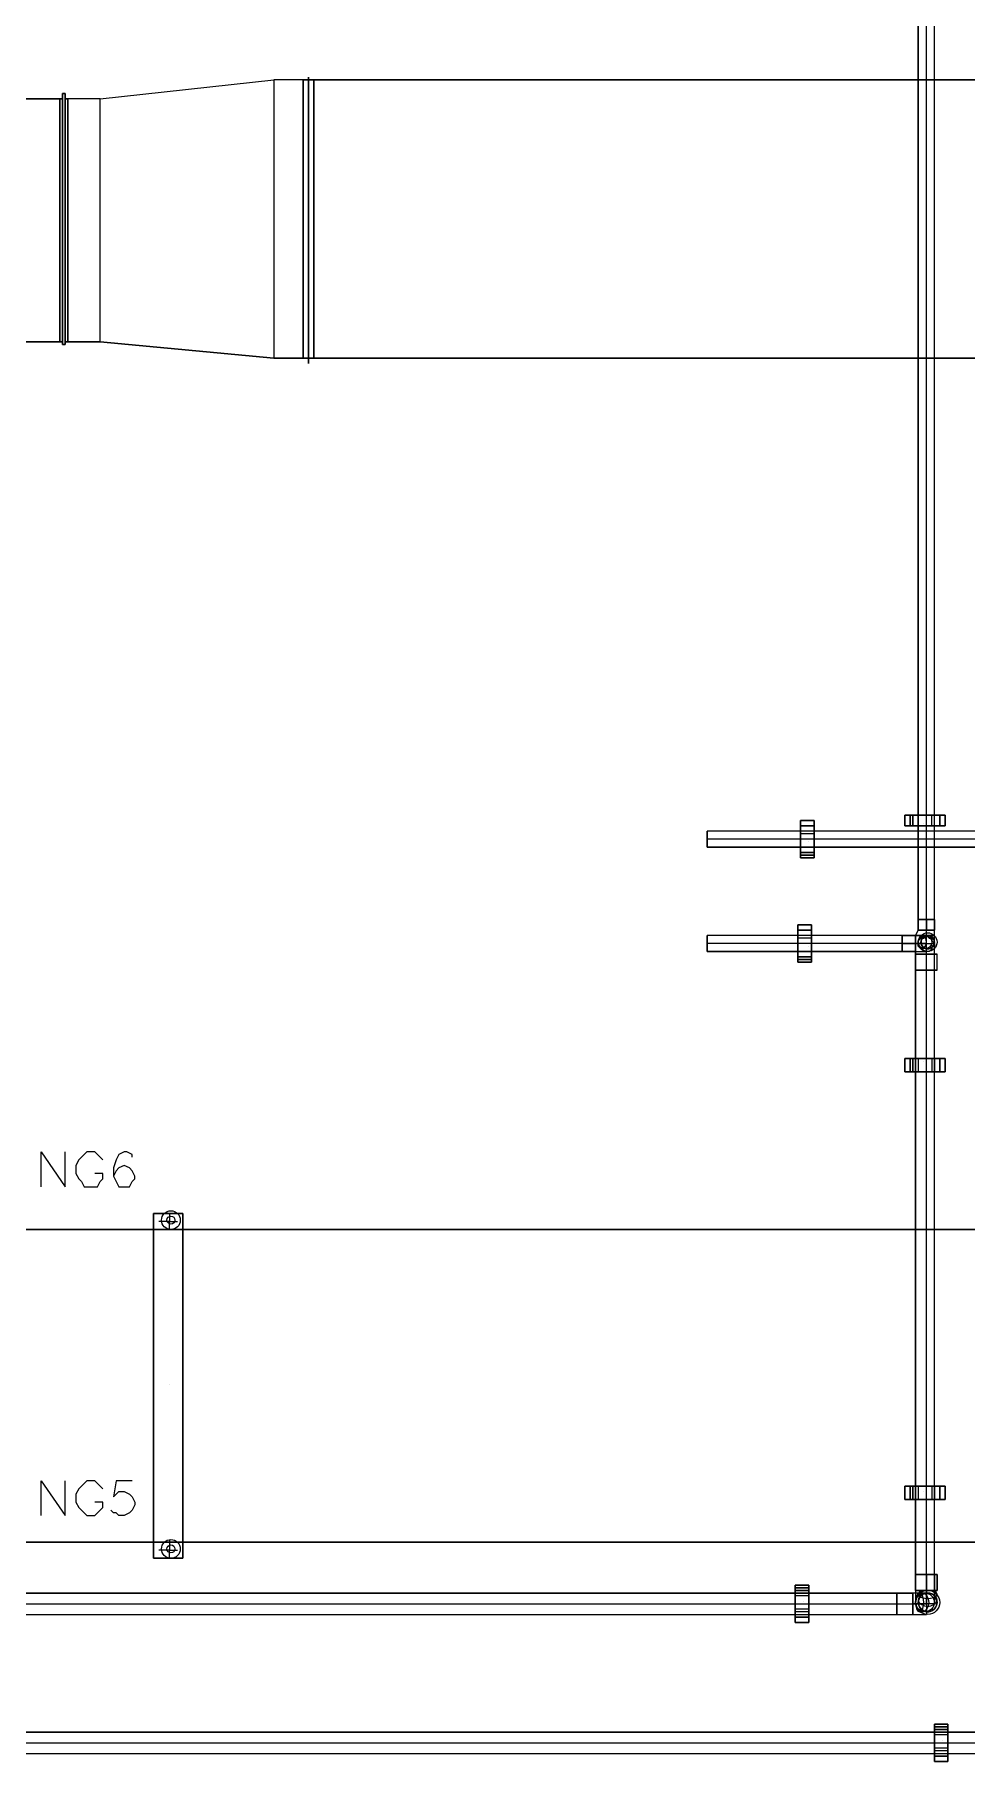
# Model space of a CAD drawing. Header units: metres. Extents: x 114 to 218, y 8 to 180.
# Drawn here: x 145.97 to 151.33, y 38.16 to 48.09 of the extents above; entities that cross this region are included whole.
import ezdxf

# ---------------------------------------------------------------- set-up
doc = ezdxf.new("R2010")
doc.units = ezdxf.units.M
doc.header["$MEASUREMENT"] = 0
for name, color, linetype in [('E-Hanger', 7, 'Continuous'), ('E-TFP-HANGER', 7, 'Continuous'), ('E-TRAY-STD', 7, 'Continuous'), ('M-SA2S-Conn', 7, 'Continuous'), ('M-SA2S-Rect', 7, 'Continuous'), ('M-SA2S-VAV', 7, 'Continuous'), ('PI-Hanger', 7, 'Continuous'), ('PI-HWR-Fitting', 7, 'Continuous'), ('PI-HWR-Pipe', 7, 'Continuous'), ('PI-HWS-Pipe', 7, 'Continuous')]:
    doc.layers.add(name, color=color, linetype=linetype)

msp = doc.modelspace()

# ---------------------------------------------------------------- linework, layer by layer
at = {"layer": 'E-Hanger', "color": 3, "true_color": 0x00ff00}
for points in [[(146.6544, 41.3102), (146.6544, 39.3259), (146.8237, 39.3259), (146.8237, 41.3102), (146.6544, 41.3102)], [(146.8237, 39.3259), (146.6544, 39.3259), (146.6544, 41.3102), (146.8237, 41.3102), (146.8237, 39.3259)], [(146.6544, 41.3102), (146.6544, 41.3102)], [(146.6544, 41.3102), (146.6544, 41.3102)], [(146.716, 41.264), (146.716, 41.264)], [(146.7468, 41.2948), (146.7468, 41.2948)], [(146.7468, 41.2487), (146.7468, 41.2487)], [(146.7621, 41.264), (146.7621, 41.264)], [(146.8237, 41.3102), (146.8237, 41.3102)], [(146.8237, 41.3102), (146.8237, 41.3102)], [(146.7468, 40.3257), (146.7468, 40.3257)], [(146.716, 39.3721), (146.716, 39.3721)], [(146.7468, 39.4028), (146.7468, 39.4028)], [(146.7468, 39.3567), (146.7468, 39.3567)], [(146.7621, 39.3721), (146.7621, 39.3721)], [(146.6544, 39.3259), (146.6544, 39.3259)], [(146.6544, 39.3259), (146.6544, 39.3259)], [(146.8237, 39.3259), (146.8237, 39.3259)]]:
    msp.add_lwpolyline(points, dxfattribs=at)
for centre in [(146.7544, 41.2717), (146.7544, 41.2717), (146.7544, 41.2717), (146.7544, 41.2717), (146.7544, 39.3798), (146.7544, 39.3798), (146.7544, 39.3798), (146.7544, 39.3798)]:
    msp.add_circle(centre, 0.0231, dxfattribs=at)
at = {"layer": 'E-TFP-HANGER', "color": 3, "true_color": 0x00ff00}
for points in [[(146.0084, 41.464), (146.0084, 41.664), (146.1469, 41.464), (146.1469, 41.664)], [(146.3622, 41.6178), (146.3468, 41.6332), (146.3315, 41.6486), (146.3161, 41.664), (146.2699, 41.664), (146.2545, 41.6486), (146.2392, 41.6332), (146.2238, 41.6178), (146.2084, 41.587), (146.2084, 41.5409), (146.2238, 41.5101), (146.2392, 41.4948), (146.2545, 41.464), (146.2699, 41.464), (146.3161, 41.464), (146.3315, 41.464), (146.3468, 41.4948), (146.3622, 41.5101), (146.3622, 41.5409), (146.3161, 41.5409)], [(146.5314, 41.6332), (146.5314, 41.6486), (146.5006, 41.664), (146.4853, 41.664), (146.4545, 41.6486), (146.4391, 41.6178), (146.4237, 41.5717), (146.4237, 41.5255), (146.4391, 41.4948), (146.4545, 41.464), (146.4853, 41.464), (146.516, 41.464), (146.5314, 41.4948), (146.5468, 41.5101), (146.5468, 41.5255), (146.5314, 41.5563), (146.516, 41.5717), (146.4853, 41.587), (146.4545, 41.5717), (146.4391, 41.5563), (146.4237, 41.5255)], [(146.7468, 41.2179), (146.7468, 41.264), (146.6852, 41.264)], [(146.7468, 41.3102), (146.7468, 41.264), (146.7929, 41.264)], [(146.7468, 41.264), (146.7468, 41.264)], [(146.7468, 41.264), (146.7468, 41.264)], [(146.7929, 41.264), (146.7929, 41.264)], [(146.0084, 39.572), (146.0084, 39.772), (146.1469, 39.572), (146.1469, 39.772)], [(146.3622, 39.7259), (146.3468, 39.7412), (146.3315, 39.7566), (146.3161, 39.772), (146.2699, 39.772), (146.2545, 39.7566), (146.2392, 39.7412), (146.2238, 39.7259), (146.2084, 39.6951), (146.2084, 39.649), (146.2238, 39.6182), (146.2392, 39.6028), (146.2545, 39.5874), (146.2699, 39.572), (146.3161, 39.572), (146.3315, 39.5874), (146.3468, 39.6028), (146.3622, 39.6182), (146.3622, 39.649), (146.3161, 39.649)], [(146.5314, 39.772), (146.4391, 39.772), (146.4237, 39.6797), (146.4391, 39.6951), (146.4545, 39.7105), (146.4853, 39.7105), (146.516, 39.6951), (146.5314, 39.6797), (146.5468, 39.649), (146.5468, 39.6336), (146.5314, 39.6028), (146.516, 39.5874), (146.4853, 39.572), (146.4545, 39.572), (146.4391, 39.5874), (146.4237, 39.5874), (146.4084, 39.6028)], [(146.7468, 39.3259), (146.7468, 39.3721), (146.6852, 39.3721)], [(146.7468, 39.4336), (146.7468, 39.3721), (146.7929, 39.3721)], [(146.7468, 39.3721), (146.7468, 39.3721)], [(146.7468, 39.3721), (146.7468, 39.3721)], [(146.7929, 39.3721), (146.7929, 39.3721)]]:
    msp.add_lwpolyline(points, dxfattribs=at)
for centre in [(146.7544, 41.2717), (146.7544, 39.3798)]:
    msp.add_circle(centre, 0.0538, dxfattribs=at)
at = {"layer": 'E-TRAY-STD', "color": 32, "true_color": 0xdd6e00}
for points in [[(126.489, 41.2179), (167.4659, 41.2179), (167.4659, 39.4182), (126.489, 39.4182), (126.489, 41.2179)], [(167.4659, 39.4182), (167.4659, 41.2179), (126.489, 41.2179), (126.489, 39.4182), (167.4659, 39.4182)]]:
    msp.add_lwpolyline(points, dxfattribs=at)
at = {"layer": 'M-SA2S-Conn', "color": 5, "true_color": 0x0000ff}
for points in [[(147.5466, 47.832), (147.5158, 47.832), (147.5158, 46.2323), (147.5158, 47.832), (147.5466, 47.832)], [(147.5158, 47.832), (147.5158, 47.832)], [(147.5466, 47.8474), (147.5466, 47.8474)], [(147.5466, 46.2016), (147.5466, 47.8474), (147.5466, 46.2016)], [(147.5466, 47.8474), (147.5466, 46.2016), (147.5466, 47.8474)], [(147.5466, 47.8474), (147.5466, 47.8474)], [(147.5466, 47.8474), (147.5466, 47.8474)], [(147.5466, 47.832), (147.5466, 46.2323), (147.5466, 47.832), (147.5774, 47.832), (147.5774, 46.2323), (147.5774, 47.832), (147.5466, 47.832)], [(147.5466, 47.832), (147.5466, 46.2323), (147.5466, 47.832)], [(147.5466, 47.832), (147.5466, 47.832)], [(147.5466, 47.832), (147.5466, 47.832)], [(147.5774, 47.832), (147.5774, 47.832)], [(146.1161, 46.3246), (146.1161, 47.7244)], [(146.1161, 46.3246), (146.1315, 46.3246), (146.1315, 47.7244)], [(146.1161, 47.7244), (146.1161, 46.3246), (146.1315, 46.3246)], [(146.1315, 47.7244), (146.1161, 47.7244), (146.1315, 47.7244)], [(146.1161, 47.7244), (146.1161, 47.7244)], [(146.1315, 47.7551), (146.1315, 46.3092), (146.1469, 46.3092), (146.1469, 47.7551)], [(146.1469, 47.7551), (146.1469, 46.3092), (146.1315, 46.3092), (146.1315, 47.7551), (146.1469, 47.7551), (146.1315, 47.7551)], [(146.1315, 47.7551), (146.1315, 47.7551)], [(146.1315, 47.7551), (146.1315, 47.7551)], [(146.1315, 47.7244), (146.1315, 46.3246)], [(146.1315, 47.7244), (146.1315, 47.7244)], [(146.1315, 47.7244), (146.1315, 47.7244)], [(146.1469, 47.7551), (146.1469, 47.7551)], [(146.1469, 47.7551), (146.1469, 47.7551)], [(146.1469, 47.7244), (146.1622, 47.7244), (146.1469, 47.7244), (146.1469, 46.3246), (146.1469, 47.7244)], [(146.1469, 47.7244), (146.1469, 47.7244)], [(146.1469, 47.7244), (146.1469, 47.7244)], [(146.1622, 46.3246), (146.1622, 47.7244), (146.1622, 46.3246)], [(146.1622, 47.7244), (146.1622, 47.7244)], [(146.1161, 46.3246), (146.1161, 46.3246)], [(146.1161, 46.3246), (146.1161, 46.3246)], [(146.1315, 46.3246), (146.1315, 46.3246)], [(146.1315, 46.3246), (146.1315, 46.3246)], [(146.1315, 46.3092), (146.1315, 46.3092)], [(146.1315, 46.3092), (146.1315, 46.3092)], [(146.1315, 46.3092), (146.1315, 46.3092)], [(146.1622, 46.3246), (146.1469, 46.3246), (146.1622, 46.3246)], [(146.1469, 46.3246), (146.1469, 46.3246)], [(146.1469, 46.3092), (146.1469, 46.3092)], [(146.1469, 46.3092), (146.1469, 46.3092)], [(146.1469, 46.3092), (146.1469, 46.3092)], [(146.1622, 46.3246), (146.1622, 46.3246)], [(146.1622, 46.3246), (146.1622, 46.3246)], [(147.5158, 46.2323), (147.5466, 46.2323), (147.5158, 46.2323)], [(147.5158, 46.2323), (147.5158, 46.2323)], [(147.5158, 46.2323), (147.5158, 46.2323)], [(147.5774, 46.2323), (147.5466, 46.2323), (147.5774, 46.2323)], [(147.5466, 46.2323), (147.5466, 46.2323)], [(147.5466, 46.2323), (147.5466, 46.2323)], [(147.5466, 46.2323), (147.5466, 46.2323)], [(147.5774, 46.2323), (147.5774, 46.2323)], [(147.5774, 46.2323), (147.5774, 46.2323)], [(147.5466, 46.2016), (147.5466, 46.2016)], [(147.5466, 46.2016), (147.5466, 46.2016)], [(147.5466, 46.2016), (147.5466, 46.2016)]]:
    msp.add_lwpolyline(points, dxfattribs=at)
at = {"layer": 'M-SA2S-Rect', "color": 5, "true_color": 0x0000ff}
for points in [[(146.3468, 47.7244), (147.3466, 47.832), (147.3466, 46.2323)], [(146.3468, 46.3246), (146.3468, 47.7244), (147.3466, 47.832)], [(147.5466, 47.832), (147.3466, 47.832)], [(147.5466, 47.832), (147.3466, 47.832), (147.3466, 46.2323)], [(147.3466, 47.832), (147.3466, 47.832)], [(147.3466, 47.832), (147.3466, 47.832)], [(147.3466, 47.832), (147.3466, 47.832)], [(147.5466, 47.832), (147.5466, 46.2323), (147.5466, 47.832)], [(147.5466, 47.832), (147.5466, 47.832)], [(147.5466, 47.832), (147.5466, 47.832)], [(147.5466, 46.2323), (147.5466, 47.832), (147.5466, 46.2323)], [(153.9608, 46.2323), (153.9608, 47.832), (153.9608, 46.2323), (147.5466, 46.2323), (153.9608, 46.2323)], [(147.5466, 47.832), (153.9608, 47.832), (147.5466, 47.832)], [(147.5466, 47.832), (147.5466, 47.832)], [(146.1469, 47.7244), (146.1469, 46.3246)], [(146.3468, 46.3246), (146.3468, 47.7244), (146.1469, 47.7244), (146.1469, 46.3246), (146.3468, 46.3246)], [(146.3468, 47.7244), (146.1469, 47.7244)], [(146.1469, 47.7244), (146.1469, 47.7244)], [(146.3468, 47.7244), (146.3468, 47.7244)], [(146.3468, 46.3246), (146.1469, 46.3246)], [(146.1469, 46.3246), (146.1469, 46.3246)], [(146.1469, 46.3246), (146.1469, 46.3246)], [(147.3466, 46.2323), (146.3468, 46.3246), (147.3466, 46.2323)], [(146.3468, 46.3246), (146.3468, 46.3246)], [(146.3468, 46.3246), (146.3468, 46.3246)], [(147.5466, 46.2323), (147.3466, 46.2323), (147.5466, 46.2323)], [(147.3466, 46.2323), (147.3466, 46.2323)], [(147.5466, 46.2323), (147.5466, 46.2323)], [(147.5466, 46.2323), (147.5466, 46.2323)], [(147.5466, 46.2323), (147.5466, 46.2323)]]:
    msp.add_lwpolyline(points, dxfattribs=at)
at = {"layer": 'M-SA2S-VAV', "color": 1, "true_color": 0xff0000}
for points in [[(146.1315, 46.3246), (146.1315, 47.7244), (144.5779, 47.7244), (146.1315, 47.7244), (146.1315, 46.3246)], [(146.1315, 47.7244), (146.1315, 47.7244)], [(146.1315, 47.7244), (146.1315, 47.7244)], [(144.5779, 46.3246), (146.1315, 46.3246), (144.5779, 46.3246)], [(146.1315, 46.3246), (146.1315, 46.3246)], [(146.1315, 46.3246), (146.1315, 46.3246)]]:
    msp.add_lwpolyline(points, dxfattribs=at)
at = {"layer": 'PI-Hanger', "color": 2, "true_color": 0xffff00}
for points in [[(150.4538, 43.3559), (150.3768, 43.3559), (150.3768, 43.5713), (150.4538, 43.5713), (150.3768, 43.5713), (150.3768, 43.3559), (150.4538, 43.3559), (150.4538, 43.5713)], [(150.3768, 43.3867), (150.3768, 43.4021), (150.3768, 43.4636), (150.3768, 43.5098), (150.3768, 43.5405)], [(150.3768, 43.3867), (150.3768, 43.3713), (150.4538, 43.3713), (150.3768, 43.3713), (150.3768, 43.4021), (150.3768, 43.4636), (150.3768, 43.5251), (150.3768, 43.5405)], [(150.4538, 43.5405), (150.3768, 43.5405), (150.4538, 43.5405), (150.3768, 43.5405), (150.4538, 43.5405), (150.4538, 43.5098), (150.4538, 43.4636), (150.4538, 43.4021), (150.4538, 43.3867), (150.4538, 43.3713), (150.4538, 43.4021), (150.4538, 43.4636), (150.4538, 43.5251), (150.4538, 43.5405)], [(150.3768, 43.5405), (150.3768, 43.5405)], [(150.3768, 43.5405), (150.3768, 43.5405)], [(150.3768, 43.5405), (150.3768, 43.5405)], [(150.3768, 43.5405), (150.3768, 43.5405)], [(150.4538, 43.5713), (150.4538, 43.3559)], [(150.4538, 43.5713), (150.4538, 43.5713)], [(150.4538, 43.5405), (150.4538, 43.5405)], [(150.4538, 43.5405), (150.4538, 43.5405)], [(150.4538, 43.5405), (150.4538, 43.5405)], [(150.4538, 43.5405), (150.4538, 43.5405)], [(150.9767, 43.5405), (150.9767, 43.6021), (151.2074, 43.6021), (151.2074, 43.5405), (151.2074, 43.6021), (150.9767, 43.6021), (150.9767, 43.5405), (151.2074, 43.5405)], [(150.9767, 43.6021), (150.9767, 43.6021)], [(151.2074, 43.5405), (150.9767, 43.5405)], [(150.9767, 43.5405), (150.9767, 43.5405)], [(151.0229, 43.6021), (151.0075, 43.6021), (151.0075, 43.5405), (151.0075, 43.6021), (151.0383, 43.6021), (151.0998, 43.6021), (151.1613, 43.6021), (151.1767, 43.6021)], [(151.1767, 43.5405), (151.1767, 43.6021), (151.1767, 43.5405), (151.1767, 43.6021), (151.1767, 43.5405), (151.1459, 43.5405), (151.0998, 43.5405), (151.0383, 43.5405), (151.0229, 43.5405), (151.0075, 43.5405), (151.0383, 43.5405), (151.0998, 43.5405), (151.1613, 43.5405), (151.1767, 43.5405)], [(151.0075, 43.6021), (151.0075, 43.6021)], [(151.0075, 43.6021), (151.0075, 43.6021)], [(151.0075, 43.5405), (151.0075, 43.5405)], [(151.0075, 43.5405), (151.0075, 43.5405)], [(151.0229, 43.6021), (151.0383, 43.6021), (151.0998, 43.6021), (151.1459, 43.6021), (151.1767, 43.6021)], [(151.0229, 43.5405), (151.0229, 43.6021), (151.0229, 43.5405)], [(151.0229, 43.6021), (151.0229, 43.6021)], [(151.0229, 43.6021), (151.0229, 43.6021)], [(151.0229, 43.5405), (151.0229, 43.5405)], [(151.0229, 43.5405), (151.0229, 43.5405)], [(151.0536, 43.5405), (151.0536, 43.6021)], [(151.0536, 43.5405), (151.0536, 43.6021)], [(151.0844, 43.5559), (151.0844, 43.5559)], [(151.0998, 43.5713), (151.0998, 43.5713)], [(151.0998, 43.5559), (151.0998, 43.5559), (151.0998, 43.5559)], [(151.0998, 43.5559), (151.0998, 43.5559)], [(151.1305, 43.5405), (151.1305, 43.6021)], [(151.1459, 43.5405), (151.1459, 43.6021)], [(151.1767, 43.6021), (151.1767, 43.6021)], [(151.1767, 43.6021), (151.1767, 43.6021)], [(151.1767, 43.6021), (151.1767, 43.6021)], [(151.1767, 43.6021), (151.1767, 43.6021)], [(151.1767, 43.5405), (151.1767, 43.5405)], [(151.1767, 43.5405), (151.1767, 43.5405)], [(151.1767, 43.5405), (151.1767, 43.5405)], [(151.1767, 43.5405), (151.1767, 43.5405)], [(151.2074, 43.5405), (151.2074, 43.5405)], [(150.4538, 43.5098), (150.3768, 43.5098)], [(150.4538, 43.4944), (150.3768, 43.4944)], [(150.423, 43.4636), (150.423, 43.4636), (150.423, 43.4636), (150.423, 43.4636)], [(150.423, 43.4636), (150.423, 43.4636)], [(150.423, 43.4482), (150.423, 43.4482)], [(150.4384, 43.4636), (150.4384, 43.4636)], [(150.4538, 43.4175), (150.3768, 43.4175)], [(150.4538, 43.4175), (150.3768, 43.4175)], [(150.4538, 43.3867), (150.3768, 43.3867), (150.4538, 43.3867)], [(150.3768, 43.3867), (150.3768, 43.3867)], [(150.3768, 43.3867), (150.3768, 43.3867)], [(150.3768, 43.3713), (150.3768, 43.3713)], [(150.3768, 43.3713), (150.3768, 43.3713)], [(150.3768, 43.3559), (150.3768, 43.3559)], [(150.4538, 43.3867), (150.4538, 43.3867)], [(150.4538, 43.3867), (150.4538, 43.3867)], [(150.4538, 43.3713), (150.4538, 43.3713)], [(150.4538, 43.3713), (150.4538, 43.3713)], [(150.4538, 43.3559), (150.4538, 43.3559)], [(150.4384, 42.7561), (150.3615, 42.7561), (150.3615, 42.9714), (150.4384, 42.9714), (150.3615, 42.9714), (150.3615, 42.7561), (150.4384, 42.7561), (150.4384, 42.9714)], [(150.3615, 42.7868), (150.3615, 42.8022), (150.3615, 42.8637), (150.3615, 42.9099), (150.3615, 42.9406)], [(150.3615, 42.7868), (150.3615, 42.7714), (150.4384, 42.7714), (150.3615, 42.7714), (150.3615, 42.8022), (150.3615, 42.8637), (150.3615, 42.9253), (150.3615, 42.9406)], [(150.4384, 42.9406), (150.3615, 42.9406), (150.4384, 42.9406), (150.3615, 42.9406), (150.4384, 42.9406), (150.4384, 42.9099), (150.4384, 42.8637), (150.4384, 42.8022), (150.4384, 42.7868), (150.4384, 42.7714), (150.4384, 42.8022), (150.4384, 42.8637), (150.4384, 42.9253), (150.4384, 42.9406)], [(150.3615, 42.9406), (150.3615, 42.9406)], [(150.3615, 42.9406), (150.3615, 42.9406)], [(150.3615, 42.9406), (150.3615, 42.9406)], [(150.3615, 42.9406), (150.3615, 42.9406)], [(150.4384, 42.9714), (150.4384, 42.7561)], [(150.4384, 42.9714), (150.4384, 42.9714)], [(150.4384, 42.9406), (150.4384, 42.9406)], [(150.4384, 42.9406), (150.4384, 42.9406)], [(150.4384, 42.9406), (150.4384, 42.9406)], [(150.4384, 42.9406), (150.4384, 42.9406)], [(150.4384, 42.9099), (150.3615, 42.9099)], [(150.4384, 42.8945), (150.3615, 42.8945)], [(150.4076, 42.8637), (150.4076, 42.8637)], [(150.423, 42.8637), (150.423, 42.8637), (150.423, 42.8637)], [(150.423, 42.8637), (150.423, 42.8637)], [(150.423, 42.8483), (150.423, 42.8483)], [(150.4384, 42.8176), (150.3615, 42.8176)], [(150.4384, 42.8176), (150.3615, 42.8176)], [(150.4384, 42.7868), (150.3615, 42.7868), (150.4384, 42.7868)], [(150.3615, 42.7868), (150.3615, 42.7868)], [(150.3615, 42.7868), (150.3615, 42.7868)], [(150.3615, 42.7714), (150.3615, 42.7714)], [(150.3615, 42.7714), (150.3615, 42.7714)], [(150.3615, 42.7561), (150.3615, 42.7561)], [(150.4384, 42.7868), (150.4384, 42.7868)], [(150.4384, 42.7868), (150.4384, 42.7868)], [(150.4384, 42.7714), (150.4384, 42.7714)], [(150.4384, 42.7714), (150.4384, 42.7714)], [(150.4384, 42.7561), (150.4384, 42.7561)], [(150.9767, 42.2023), (151.2074, 42.2023)], [(151.2074, 42.2023), (151.2074, 42.1254), (150.9767, 42.1254), (150.9767, 42.2023), (150.9767, 42.1254), (151.2074, 42.1254), (151.2074, 42.2023), (150.9767, 42.2023)], [(150.9767, 42.2023), (150.9767, 42.2023)], [(151.0075, 42.2023), (151.0075, 42.1254), (151.0075, 42.2023)], [(151.0075, 42.1254), (151.0229, 42.1254), (151.0229, 42.2023), (151.0075, 42.2023), (151.0383, 42.2023), (151.0998, 42.2023), (151.1613, 42.2023), (151.1767, 42.2023), (151.1459, 42.2023), (151.0998, 42.2023), (151.0383, 42.2023), (151.0229, 42.2023), (151.0229, 42.1254)], [(151.0075, 42.2023), (151.0075, 42.2023)], [(151.0075, 42.2023), (151.0075, 42.2023)], [(151.0229, 42.2023), (151.0229, 42.2023)], [(151.0229, 42.2023), (151.0229, 42.2023)], [(151.0536, 42.2023), (151.0536, 42.1254)], [(151.0536, 42.2023), (151.0536, 42.1254)], [(151.0844, 42.1869), (151.0844, 42.1869)], [(151.0998, 42.1869), (151.0998, 42.1869), (151.0998, 42.1869)], [(151.0998, 42.1869), (151.0998, 42.1869)], [(151.0998, 42.1716), (151.0998, 42.1716)], [(151.1305, 42.2023), (151.1305, 42.1254)], [(151.1459, 42.2023), (151.1459, 42.1254)], [(151.1767, 42.2023), (151.1767, 42.1254), (151.1767, 42.2023), (151.1767, 42.1254), (151.1767, 42.2023)], [(151.1767, 42.2023), (151.1767, 42.2023)], [(151.1767, 42.2023), (151.1767, 42.2023)], [(151.1767, 42.2023), (151.1767, 42.2023)], [(151.1767, 42.2023), (151.1767, 42.2023)], [(151.2074, 42.2023), (151.2074, 42.2023)], [(151.0075, 42.1254), (151.0383, 42.1254), (151.0998, 42.1254), (151.1613, 42.1254), (151.1767, 42.1254)], [(151.0075, 42.1254), (151.0075, 42.1254)], [(151.0075, 42.1254), (151.0075, 42.1254)], [(151.1767, 42.1254), (151.1459, 42.1254), (151.0998, 42.1254), (151.0383, 42.1254), (151.0229, 42.1254)], [(151.0229, 42.1254), (151.0229, 42.1254)], [(151.0229, 42.1254), (151.0229, 42.1254)], [(151.1767, 42.1254), (151.1767, 42.1254)], [(151.1767, 42.1254), (151.1767, 42.1254)], [(151.1767, 42.1254), (151.1767, 42.1254)], [(151.1767, 42.1254), (151.1767, 42.1254)], [(151.2074, 42.1254), (151.2074, 42.1254)], [(150.9767, 39.7412), (151.2074, 39.7412)], [(151.2074, 39.7412), (151.2074, 39.6643), (150.9767, 39.6643), (150.9767, 39.7412), (150.9767, 39.6643), (151.2074, 39.6643), (151.2074, 39.7412), (150.9767, 39.7412)], [(150.9767, 39.7412), (150.9767, 39.7412)], [(151.0075, 39.7412), (151.0075, 39.6643), (151.0075, 39.7412)], [(151.0075, 39.6643), (151.0229, 39.6643), (151.0229, 39.7412), (151.0075, 39.7412), (151.0383, 39.7412), (151.0998, 39.7412), (151.1613, 39.7412), (151.1767, 39.7412), (151.1459, 39.7412), (151.0998, 39.7412), (151.0383, 39.7412), (151.0229, 39.7412), (151.0229, 39.6643)], [(151.0075, 39.7412), (151.0075, 39.7412)], [(151.0075, 39.7412), (151.0075, 39.7412)], [(151.0075, 39.6643), (151.0383, 39.6643), (151.0998, 39.6643), (151.1613, 39.6643), (151.1767, 39.6643)], [(151.0075, 39.6643), (151.0075, 39.6643)], [(151.0075, 39.6643), (151.0075, 39.6643)], [(151.0229, 39.7412), (151.0229, 39.7412)], [(151.0229, 39.7412), (151.0229, 39.7412)], [(151.1767, 39.6643), (151.1459, 39.6643), (151.0998, 39.6643), (151.0383, 39.6643), (151.0229, 39.6643)], [(151.0229, 39.6643), (151.0229, 39.6643)], [(151.0229, 39.6643), (151.0229, 39.6643)], [(151.0536, 39.7412), (151.0536, 39.6643)], [(151.0536, 39.7412), (151.0536, 39.6643)], [(151.0844, 39.7105), (151.0844, 39.7105)], [(151.0998, 39.7259), (151.0998, 39.7259)], [(151.0998, 39.7105), (151.0998, 39.7105), (151.0998, 39.7105), (151.0998, 39.7105)], [(151.1305, 39.7412), (151.1305, 39.6643)], [(151.1459, 39.7412), (151.1459, 39.6643)], [(151.1767, 39.7412), (151.1767, 39.6643), (151.1767, 39.7412), (151.1767, 39.6643), (151.1767, 39.7412)], [(151.1767, 39.7412), (151.1767, 39.7412)], [(151.1767, 39.7412), (151.1767, 39.7412)], [(151.1767, 39.7412), (151.1767, 39.7412)], [(151.1767, 39.7412), (151.1767, 39.7412)], [(151.1767, 39.6643), (151.1767, 39.6643)], [(151.1767, 39.6643), (151.1767, 39.6643)], [(151.1767, 39.6643), (151.1767, 39.6643)], [(151.1767, 39.6643), (151.1767, 39.6643)], [(151.2074, 39.7412), (151.2074, 39.7412)], [(151.2074, 39.6643), (151.2074, 39.6643)], [(150.423, 38.9568), (150.3461, 38.9568), (150.3461, 39.1721), (150.423, 39.1721), (150.3461, 39.1721), (150.3461, 38.9568), (150.423, 38.9568), (150.423, 39.1721)], [(150.3461, 39.1567), (150.3461, 39.126), (150.3461, 39.0644), (150.3461, 39.0029), (150.3461, 38.9875)], [(150.423, 39.1567), (150.3461, 39.1567), (150.423, 39.1567)], [(150.3461, 39.1567), (150.3461, 39.1414), (150.423, 39.1414), (150.423, 39.1567), (150.423, 39.126), (150.423, 39.0644), (150.423, 39.0029), (150.423, 38.9875), (150.423, 39.0183), (150.423, 39.0644), (150.423, 39.126), (150.423, 39.1414), (150.3461, 39.1414)], [(150.3461, 39.1567), (150.3461, 39.1567)], [(150.3461, 39.1567), (150.3461, 39.1567)], [(150.423, 39.1721), (150.423, 38.9568)], [(150.423, 39.1721), (150.423, 39.1721)], [(150.423, 39.1567), (150.423, 39.1567)], [(150.423, 39.1567), (150.423, 39.1567)], [(150.3461, 38.9875), (150.3461, 39.0183), (150.3461, 39.0644), (150.3461, 39.126), (150.3461, 39.1414)], [(150.3461, 39.1414), (150.3461, 39.1414)], [(150.3461, 39.1414), (150.3461, 39.1414)], [(150.423, 39.1106), (150.3461, 39.1106)], [(150.423, 39.1106), (150.3461, 39.1106)], [(150.3922, 39.0798), (150.3922, 39.0798)], [(150.3922, 39.0644), (150.3922, 39.0644), (150.3922, 39.0644), (150.3922, 39.0644)], [(150.4076, 39.0644), (150.4076, 39.0644)], [(150.423, 39.1414), (150.423, 39.1414)], [(150.423, 39.1414), (150.423, 39.1414)], [(150.423, 39.0337), (150.3461, 39.0337)], [(150.423, 39.0183), (150.3461, 39.0183)], [(150.423, 38.9875), (150.3461, 38.9875), (150.423, 38.9875), (150.3461, 38.9875), (150.423, 38.9875)], [(150.3461, 38.9875), (150.3461, 38.9875)], [(150.3461, 38.9875), (150.3461, 38.9875)], [(150.3461, 38.9875), (150.3461, 38.9875)], [(150.3461, 38.9875), (150.3461, 38.9875)], [(150.3461, 38.9568), (150.3461, 38.9568)], [(150.423, 38.9875), (150.423, 38.9875)], [(150.423, 38.9875), (150.423, 38.9875)], [(150.423, 38.9875), (150.423, 38.9875)], [(150.423, 38.9875), (150.423, 38.9875)], [(150.423, 38.9568), (150.423, 38.9568)], [(151.2228, 38.1569), (151.1459, 38.1569), (151.1459, 38.3723), (151.2228, 38.3723), (151.1459, 38.3723), (151.1459, 38.1569), (151.2228, 38.1569), (151.2228, 38.3723)], [(151.1459, 38.3569), (151.1459, 38.3261), (151.1459, 38.2646), (151.1459, 38.2031), (151.1459, 38.1877)], [(151.2228, 38.3569), (151.1459, 38.3569), (151.2228, 38.3569)], [(151.1459, 38.3569), (151.1459, 38.3415), (151.2228, 38.3415), (151.2228, 38.3569), (151.2228, 38.3261), (151.2228, 38.2646), (151.2228, 38.2031), (151.2228, 38.1877), (151.2228, 38.2185), (151.2228, 38.2646), (151.2228, 38.3261), (151.2228, 38.3415), (151.1459, 38.3415)], [(151.1459, 38.3569), (151.1459, 38.3569)], [(151.1459, 38.3569), (151.1459, 38.3569)], [(151.2228, 38.3723), (151.2228, 38.1569)], [(151.2228, 38.3723), (151.2228, 38.3723)], [(151.2228, 38.3569), (151.2228, 38.3569)], [(151.2228, 38.3569), (151.2228, 38.3569)], [(151.1459, 38.1877), (151.1459, 38.2185), (151.1459, 38.2646), (151.1459, 38.3261), (151.1459, 38.3415)], [(151.1459, 38.3415), (151.1459, 38.3415)], [(151.1459, 38.3415), (151.1459, 38.3415)], [(151.2228, 38.3107), (151.1459, 38.3107)], [(151.2228, 38.3107), (151.1459, 38.3107)], [(151.1921, 38.28), (151.1921, 38.28)], [(151.1921, 38.2646), (151.1921, 38.2646), (151.1921, 38.2646), (151.1921, 38.2646)], [(151.2074, 38.2646), (151.2074, 38.2646)], [(151.2228, 38.3415), (151.2228, 38.3415)], [(151.2228, 38.3415), (151.2228, 38.3415)], [(151.2228, 38.2338), (151.1459, 38.2338)], [(151.2228, 38.2185), (151.1459, 38.2185)], [(151.2228, 38.1877), (151.1459, 38.1877), (151.2228, 38.1877), (151.1459, 38.1877), (151.2228, 38.1877)], [(151.1459, 38.1877), (151.1459, 38.1877)], [(151.1459, 38.1877), (151.1459, 38.1877)], [(151.1459, 38.1877), (151.1459, 38.1877)], [(151.1459, 38.1877), (151.1459, 38.1877)], [(151.1459, 38.1569), (151.1459, 38.1569)], [(151.2228, 38.1877), (151.2228, 38.1877)], [(151.2228, 38.1877), (151.2228, 38.1877)], [(151.2228, 38.1877), (151.2228, 38.1877)], [(151.2228, 38.1877), (151.2228, 38.1877)], [(151.2228, 38.1569), (151.2228, 38.1569)]]:
    msp.add_lwpolyline(points, dxfattribs=at)
at = {"layer": 'PI-HWR-Fitting', "color": 5, "true_color": 0x0000ff}
for points in [[(151.0383, 42.9099), (151.0536, 42.9406)], [(151.0536, 42.9406), (151.0383, 42.9099)], [(151.1459, 43.0022), (151.1305, 43.0022), (151.0998, 43.0022), (151.069, 43.0022), (151.0536, 43.0022), (151.069, 43.0022), (151.0998, 43.0022), (151.1305, 43.0022), (151.1459, 43.0022), (151.1305, 43.0022), (151.0998, 43.0022), (151.0536, 43.0022), (151.0998, 43.0022), (151.1305, 43.0022), (151.1459, 43.0022)], [(151.0536, 43.0022), (151.0536, 42.9406)], [(151.0536, 43.0022), (151.0536, 42.9406)], [(151.0536, 43.0022), (151.0536, 42.9406)], [(151.0536, 43.0022), (151.0536, 42.9406)], [(151.0536, 42.9406), (151.069, 42.9406), (151.0998, 42.9406), (151.1305, 42.9406), (151.1459, 42.9406), (151.1305, 42.9406), (151.0998, 42.9406), (151.069, 42.9406), (151.0536, 42.9406), (151.0998, 42.9406), (151.1305, 42.9406), (151.1459, 42.9406), (151.1305, 42.9406), (151.0998, 42.9406), (151.0536, 42.9406)], [(151.0536, 42.9406), (151.069, 42.9406), (151.0998, 42.9406), (151.1305, 42.9406), (151.1459, 42.9406), (151.1305, 42.9406), (151.0998, 42.9406), (151.069, 42.9406), (151.0536, 42.9406)], [(151.0998, 43.0022), (151.0998, 42.9406)], [(151.0998, 43.0022), (151.0998, 42.9406)], [(151.0998, 43.0022), (151.0998, 42.9406)], [(151.0998, 43.0022), (151.0998, 42.9406)], [(151.0998, 43.0022), (151.0998, 43.0022)], [(151.0998, 42.9099), (151.0998, 42.9406)], [(151.0998, 42.9099), (151.0998, 42.9406)], [(151.0998, 42.9406), (151.0998, 42.9406)], [(151.0998, 42.9406), (151.0998, 42.9406)], [(151.1459, 43.0022), (151.1459, 42.9406)], [(151.1459, 43.0022), (151.1459, 42.9406)], [(151.1459, 42.9406), (151.1459, 43.0022)], [(151.1459, 42.9406), (151.1459, 43.0022)], [(151.1459, 42.9099), (151.1459, 42.9406)], [(151.1459, 42.9406), (151.1459, 42.9406)], [(151.1459, 42.9099), (151.1459, 42.9406)], [(150.9613, 42.9099), (150.9613, 42.8945), (150.9613, 42.8637), (150.9613, 42.833), (150.9613, 42.8176), (150.9613, 42.833), (150.9613, 42.8637), (150.9613, 42.8945), (150.9613, 42.9099), (150.9613, 42.8945), (150.9613, 42.8637), (150.9613, 42.833), (150.9613, 42.8176), (150.9613, 42.833), (150.9613, 42.8637), (150.9613, 42.8945), (150.9613, 42.9099)], [(150.9613, 42.9099), (151.0383, 42.9099)], [(150.9613, 42.9099), (151.0383, 42.9099)], [(151.0383, 42.9099), (150.9613, 42.9099)], [(151.0383, 42.9099), (150.9613, 42.9099)], [(150.9613, 42.8637), (151.0383, 42.8637)], [(150.9613, 42.8637), (151.0383, 42.8637)], [(150.9613, 42.8637), (151.0383, 42.8637)], [(150.9613, 42.8637), (151.0383, 42.8637)], [(150.9613, 42.8637), (150.9613, 42.8637)], [(150.9613, 42.8637), (150.9613, 42.8637)], [(151.1459, 42.9099), (151.1305, 42.9099), (151.0998, 42.9099), (151.0536, 42.9099), (151.0383, 42.9099), (151.0536, 42.9099), (151.0998, 42.9099), (151.1305, 42.9099), (151.1459, 42.9099)], [(151.0383, 42.8022), (151.0383, 42.9099)], [(151.0383, 42.9099), (151.0383, 42.8022)], [(151.0383, 42.8176), (151.0383, 42.833), (151.0383, 42.8637), (151.0383, 42.8945), (151.0383, 42.9099), (151.0383, 42.8945), (151.0383, 42.8637), (151.0383, 42.833), (151.0383, 42.8176)], [(151.0383, 42.9099), (151.0383, 42.8945), (151.0383, 42.8637), (151.0383, 42.833), (151.0383, 42.8176), (151.0383, 42.833), (151.0383, 42.8637), (151.0383, 42.8945), (151.0383, 42.9099)], [(151.0383, 42.8176), (151.0383, 42.833), (151.0383, 42.8637), (151.0383, 42.8945), (151.0383, 42.9099), (151.0383, 42.8945), (151.0383, 42.8637), (151.0383, 42.833), (151.0383, 42.8176), (151.0383, 42.833), (151.0383, 42.8637), (151.0383, 42.8945), (151.0383, 42.9099), (151.0383, 42.8945), (151.0383, 42.8637), (151.0383, 42.833), (151.0383, 42.8176)], [(151.0383, 42.9099), (151.0383, 42.9099)], [(151.0383, 42.9099), (151.0844, 42.9099), (151.0998, 42.9099)], [(151.0383, 42.9099), (151.0383, 42.9099)], [(151.0998, 42.9099), (151.0844, 42.9099), (151.0383, 42.9099)], [(151.0383, 42.8637), (151.0383, 42.8637)], [(151.0383, 42.8637), (151.0383, 42.8637)], [(151.0383, 42.8637), (151.1152, 42.8637), (151.1459, 42.8637)], [(151.0383, 42.8637), (151.0536, 42.8637)], [(151.0383, 42.8637), (151.0383, 42.8637)], [(151.0383, 42.8637), (151.0383, 42.8637)], [(151.0998, 42.9099), (151.1152, 42.8945), (151.1305, 42.8945), (151.1305, 42.8791), (151.1459, 42.8637), (151.1459, 42.8483), (151.1305, 42.8483), (151.1305, 42.833), (151.1152, 42.8176), (151.0998, 42.8176), (151.0844, 42.8176), (151.069, 42.833), (151.0536, 42.8483), (151.0536, 42.8637), (151.0536, 42.8791), (151.069, 42.8945), (151.0844, 42.8945), (151.0998, 42.9099)], [(151.0536, 42.8637), (151.0536, 42.8637)], [(151.0536, 42.8637), (151.0536, 42.8637)], [(151.0536, 42.8637), (151.0536, 42.8637)], [(151.0536, 42.8637), (151.0536, 42.8637)], [(151.0536, 42.8637), (151.0536, 42.8637)], [(151.0536, 42.8637), (151.0536, 42.8637)], [(151.0536, 42.8637), (151.0536, 42.8637)], [(151.0536, 42.8637), (151.0536, 42.8637)], [(151.0998, 42.8022), (151.0998, 42.9099)], [(151.0998, 42.9099), (151.0998, 42.9099)], [(151.0998, 42.9099), (151.0998, 42.9099)], [(151.0998, 42.9099), (151.0998, 42.9099)], [(151.0998, 42.9099), (151.0998, 42.9099)], [(151.0998, 42.9099), (151.0998, 42.9099)], [(151.0998, 42.9099), (151.0998, 42.9099)], [(151.0998, 42.9099), (151.0998, 42.9099)], [(151.0998, 42.9099), (151.0998, 42.9099)], [(151.0998, 42.9099), (151.0998, 42.9099)], [(151.1459, 42.8022), (151.1459, 42.9099)], [(151.1459, 42.8022), (151.1459, 42.9099)], [(151.1459, 42.8637), (151.1459, 42.8637)], [(151.1459, 42.8637), (151.1459, 42.8637)], [(151.1459, 42.8637), (151.1459, 42.8637)], [(151.1459, 42.8637), (151.1459, 42.8637)], [(151.1459, 42.8637), (151.1459, 42.8637)], [(151.1459, 42.8637), (151.1459, 42.8637)], [(151.1459, 42.8637), (151.1459, 42.8637)], [(151.1459, 42.8637), (151.1459, 42.8637)], [(151.1459, 42.8637), (151.1459, 42.8637)], [(150.9613, 42.8176), (151.0383, 42.8176)], [(150.9613, 42.8176), (151.0383, 42.8176)], [(150.9613, 42.8176), (151.0383, 42.8176)], [(150.9613, 42.8176), (151.0383, 42.8176)], [(151.0383, 42.8176), (151.0383, 42.8176)], [(151.0383, 42.8176), (151.0844, 42.8176), (151.0998, 42.8176)], [(151.0383, 42.8176), (151.0383, 42.8176)], [(151.0383, 42.8176), (151.0844, 42.8176), (151.0998, 42.8176)], [(151.0383, 42.8022), (151.0536, 42.8022), (151.0998, 42.8022), (151.1305, 42.8022), (151.1459, 42.8022), (151.1305, 42.8022), (151.0998, 42.8022), (151.0536, 42.8022), (151.0383, 42.8022)], [(151.1613, 42.8022), (151.1459, 42.8022), (151.0998, 42.8022), (151.0536, 42.8022), (151.0383, 42.8022), (151.0536, 42.8022), (151.0998, 42.8022), (151.1459, 42.8022), (151.1305, 42.8022), (151.0998, 42.8022), (151.0536, 42.8022), (151.0383, 42.8022), (151.0536, 42.8022), (151.0998, 42.8022), (151.1305, 42.8022), (151.1459, 42.8022), (151.1613, 42.8022)], [(151.0383, 42.7099), (151.0383, 42.8022)], [(151.0383, 42.7099), (151.0383, 42.8022)], [(151.0383, 42.8022), (151.0383, 42.7099)], [(151.0383, 42.8022), (151.0383, 42.7099)], [(151.0998, 42.8022), (151.0998, 42.8176)], [(151.0998, 42.8176), (151.0998, 42.8176)], [(151.0998, 42.8176), (151.0998, 42.8176)], [(151.0998, 42.8176), (151.0998, 42.8176)], [(151.0998, 42.8176), (151.0998, 42.8176)], [(151.0998, 42.8176), (151.0998, 42.8176)], [(151.0998, 42.8176), (151.0998, 42.8176)], [(151.0998, 42.8176), (151.0998, 42.8176)], [(151.0998, 42.7099), (151.0998, 42.8022)], [(151.0998, 42.7099), (151.0998, 42.8022)], [(151.0998, 42.7099), (151.0998, 42.8022)], [(151.0998, 42.7099), (151.0998, 42.8022)], [(151.0998, 42.8022), (151.0998, 42.8022)], [(151.0998, 42.8022), (151.0998, 42.8022)], [(151.1459, 42.7099), (151.1459, 42.8022)], [(151.1459, 42.7099), (151.1459, 42.8022)], [(151.1613, 42.7099), (151.1613, 42.8022)], [(151.1613, 42.7099), (151.1613, 42.8022)], [(151.0383, 42.7099), (151.0536, 42.7099), (151.0998, 42.7099), (151.1305, 42.7099), (151.1459, 42.7099), (151.1305, 42.7099), (151.0998, 42.7099), (151.0536, 42.7099), (151.0383, 42.7099), (151.0536, 42.7099), (151.0998, 42.7099), (151.1459, 42.7099), (151.1613, 42.7099), (151.1459, 42.7099), (151.0998, 42.7099), (151.0536, 42.7099), (151.0383, 42.7099)], [(151.0998, 42.7099), (151.0998, 42.7099)], [(151.1613, 39.2336), (151.1459, 39.2336), (151.0998, 39.2336), (151.0536, 39.2336), (151.0383, 39.2336), (151.0536, 39.2336), (151.0998, 39.2336), (151.1459, 39.2336), (151.1305, 39.2336), (151.0998, 39.2336), (151.0536, 39.2336), (151.0383, 39.2336), (151.0536, 39.2336), (151.0998, 39.2336), (151.1305, 39.2336), (151.1459, 39.2336), (151.1613, 39.2336)], [(151.0383, 39.2336), (151.0383, 39.1414)], [(151.0383, 39.2336), (151.0383, 39.1414)], [(151.0383, 39.2336), (151.0383, 39.1414)], [(151.0383, 39.2336), (151.0383, 39.1414)], [(151.0998, 39.2336), (151.0998, 39.1414)], [(151.0998, 39.2336), (151.0998, 39.1414)], [(151.0998, 39.2336), (151.0998, 39.1414)], [(151.0998, 39.2336), (151.0998, 39.1414)], [(151.0998, 39.2336), (151.0998, 39.2336)], [(151.0998, 39.2336), (151.0998, 39.2336)], [(151.1459, 39.2336), (151.1459, 39.1414)], [(151.1459, 39.1414), (151.1459, 39.2336)], [(151.1613, 39.2336), (151.1613, 39.1414)], [(151.1613, 39.1414), (151.1613, 39.2336)], [(150.9306, 39.126), (150.9306, 39.1106), (150.9306, 39.0644), (150.9306, 39.0337), (150.9306, 39.0029), (150.9306, 39.0337), (150.9306, 39.0644), (150.9306, 39.1106), (150.9306, 39.126), (150.9306, 39.1106), (150.9306, 39.0644), (150.9306, 39.0183), (150.9306, 39.0029), (150.9306, 39.0183), (150.9306, 39.0644), (150.9306, 39.1106), (150.9306, 39.126)], [(150.9306, 39.126), (151.0229, 39.126)], [(150.9306, 39.126), (151.0229, 39.126)], [(151.0229, 39.126), (150.9306, 39.126)], [(151.0229, 39.126), (150.9306, 39.126)], [(150.9306, 39.0644), (151.0229, 39.0644)], [(150.9306, 39.0644), (151.0229, 39.0644)], [(150.9306, 39.0644), (151.0229, 39.0644)], [(150.9306, 39.0644), (151.0229, 39.0644)], [(150.9306, 39.0644), (150.9306, 39.0644)], [(150.9306, 39.0644), (150.9306, 39.0644)], [(151.0229, 39.0029), (151.0229, 39.0183), (151.0229, 39.0644), (151.0229, 39.1106), (151.0229, 39.126), (151.0229, 39.1106), (151.0229, 39.0644), (151.0229, 39.0183), (151.0229, 39.0029)], [(151.0229, 39.126), (151.0229, 39.1106), (151.0229, 39.0644), (151.0229, 39.0337), (151.0229, 39.0029), (151.0229, 39.0337), (151.0229, 39.0644), (151.0229, 39.1106), (151.0229, 39.126)], [(151.0229, 39.0029), (151.0229, 39.0337), (151.0229, 39.0644), (151.0229, 39.1106), (151.0229, 39.126), (151.0229, 39.1106), (151.0229, 39.0644), (151.0229, 39.0337), (151.0229, 39.0029)], [(151.0229, 39.126), (151.0229, 39.1106), (151.0229, 39.0644), (151.0229, 39.0337), (151.0229, 39.0029), (151.0229, 39.0337), (151.0229, 39.0644), (151.0229, 39.1106), (151.0229, 39.126)], [(151.0229, 39.126), (151.0229, 39.126)], [(151.0229, 39.0029), (151.0229, 39.0337), (151.0229, 39.0644), (151.0229, 39.1106), (151.0229, 39.126), (151.0229, 39.1106), (151.0229, 39.0644), (151.0229, 39.0337), (151.0229, 39.0029), (151.069, 39.0029), (151.0998, 39.0029)], [(151.0998, 39.126), (151.069, 39.126), (151.0229, 39.126)], [(151.0229, 39.126), (151.0229, 39.126)], [(151.0998, 39.126), (151.069, 39.126), (151.0229, 39.126)], [(151.0229, 39.0644), (151.0229, 39.0644)], [(151.0229, 39.0644), (151.0229, 39.0644)], [(151.1459, 39.0644), (151.1305, 39.0644), (151.0844, 39.0644), (151.0229, 39.0644)], [(151.0383, 39.0644), (151.0229, 39.0644)], [(151.0229, 39.0644), (151.0229, 39.0644)], [(151.0229, 39.0644), (151.0229, 39.0644)], [(151.0383, 39.1414), (151.0536, 39.1414), (151.0998, 39.1414), (151.1459, 39.1414), (151.1613, 39.1414), (151.1459, 39.1414), (151.0998, 39.1414), (151.0536, 39.1414), (151.0383, 39.1414)], [(151.1459, 39.1414), (151.1305, 39.1414), (151.0998, 39.1414), (151.0536, 39.1414), (151.0383, 39.1414), (151.0536, 39.1414), (151.0998, 39.1414), (151.1305, 39.1414), (151.1459, 39.1414)], [(151.0383, 39.1414), (151.0536, 39.1414), (151.0998, 39.1414), (151.1305, 39.1414), (151.1459, 39.1414), (151.1305, 39.1414), (151.0998, 39.1414), (151.0536, 39.1414), (151.0383, 39.1414), (151.0536, 39.1414), (151.0998, 39.1414), (151.1305, 39.1414), (151.1459, 39.1414), (151.1305, 39.1414), (151.0998, 39.1414), (151.0536, 39.1414), (151.0383, 39.1414)], [(151.0383, 39.1414), (151.0383, 39.1414)], [(151.0383, 39.1414), (151.0383, 39.0798), (151.0383, 39.0644)], [(151.0383, 39.1414), (151.0383, 39.1414)], [(151.0383, 39.1414), (151.0383, 39.0798), (151.0383, 39.0644)], [(151.0383, 39.0644), (151.0383, 39.0644)], [(151.0383, 39.0644), (151.0383, 39.0644)], [(151.0383, 39.0644), (151.0383, 39.0644)], [(151.0383, 39.0644), (151.0383, 39.0644)], [(151.0383, 39.0644), (151.0383, 39.0644)], [(151.0383, 39.0644), (151.0383, 39.0644)], [(151.0383, 39.0644), (151.0383, 39.0644)], [(151.0383, 39.0644), (151.0383, 39.0644)], [(151.0383, 39.0644), (151.0383, 39.0644)], [(151.0998, 39.1414), (151.0998, 39.1414)], [(151.0998, 39.1414), (151.0998, 39.1414)], [(151.0998, 39.1414), (151.0998, 39.0798), (151.0998, 39.0337), (151.0998, 39.0029)], [(151.0998, 39.1414), (151.0998, 39.126)], [(151.0998, 39.1414), (151.0998, 39.1414)], [(151.0998, 39.1414), (151.0998, 39.1414)], [(151.0998, 39.126), (151.0998, 39.126)], [(151.0998, 39.126), (151.0998, 39.126)], [(151.0998, 39.126), (151.0998, 39.126)], [(151.0998, 39.126), (151.0998, 39.126)], [(151.0998, 39.126), (151.0998, 39.126)], [(151.0998, 39.126), (151.0998, 39.126)], [(151.0998, 39.126), (151.0998, 39.126)], [(151.0998, 39.126), (151.0998, 39.126)], [(151.1459, 39.1414), (151.1459, 39.1414)], [(151.1459, 39.1414), (151.1459, 39.0798), (151.1459, 39.0644)], [(151.1459, 39.1414), (151.1459, 39.1414)], [(151.1459, 39.0644), (151.1459, 39.0798), (151.1459, 39.1414)], [(151.1459, 39.0644), (151.1459, 39.0644)], [(151.1459, 39.0644), (151.1459, 39.0644)], [(151.1459, 39.0644), (151.1459, 39.0644)], [(151.1459, 39.0644), (151.1459, 39.0644)], [(151.1459, 39.0644), (151.1459, 39.0644)], [(151.1459, 39.0644), (151.1459, 39.0644)], [(151.1613, 39.0644), (151.1613, 39.0644)], [(151.1613, 39.0644), (151.1613, 39.0644)], [(150.9306, 39.0029), (151.0229, 39.0029)], [(150.9306, 39.0029), (151.0229, 39.0029)], [(150.9306, 39.0029), (151.0229, 39.0029)], [(150.9306, 39.0029), (151.0229, 39.0029)], [(151.0229, 39.0029), (151.0229, 39.0029)], [(151.0229, 39.0029), (151.069, 39.0029), (151.0998, 39.0029)], [(151.0998, 39.0029), (151.0998, 39.0029)], [(151.0998, 39.0029), (151.0998, 39.0029)], [(151.0998, 39.0029), (151.0998, 39.0029)], [(151.0998, 39.0029), (151.0998, 39.0029)], [(151.0998, 39.0029), (151.0998, 39.0029)], [(151.0998, 39.0029), (151.0998, 39.0029)], [(151.0998, 39.0029), (151.0998, 39.0029)], [(151.0998, 39.0029), (151.0998, 39.0029)], [(151.0998, 39.0029), (151.0998, 39.0029)]]:
    msp.add_lwpolyline(points, dxfattribs=at)
for centre, radius in [((151.1075, 42.8714), 0.0538), ((151.1075, 42.8714), 0.0538), ((151.1075, 42.8714), 0.0538), ((151.1075, 42.8714), 0.0538), ((151.0921, 42.8714), 0.0385), ((151.1075, 42.8714), 0.0385), ((151.1075, 42.8714), 0.0385), ((151.1075, 42.8714), 0.0385), ((151.1075, 42.8714), 0.0385), ((151.1075, 42.8714), 0.0385), ((151.1075, 42.8714), 0.0385), ((151.1075, 42.8714), 0.0385), ((151.1075, 42.8714), 0.0385), ((151.1075, 42.8714), 0.0385), ((151.0921, 39.0721), 0.0538), ((151.1075, 39.0721), 0.0692), ((151.1075, 39.0721), 0.0692), ((151.1075, 39.0721), 0.0692), ((151.1075, 39.0721), 0.0692), ((151.1075, 39.0721), 0.0538), ((151.1075, 39.0721), 0.0538), ((151.1075, 39.0721), 0.0538), ((151.1075, 39.0721), 0.0538), ((151.1075, 39.0721), 0.0538), ((151.1075, 39.0721), 0.0538), ((151.1075, 39.0721), 0.0538), ((151.1075, 39.0721), 0.0538), ((151.1075, 39.0721), 0.0538), ((151.1075, 39.0721), 0.0538)]:
    msp.add_circle(centre, radius, dxfattribs=at)
for centre, radius, start, end in [((151.1075, 42.8714), 0.0385, 90, 180), ((151.1075, 42.8714), 0.0385, 147.34554, 90.03736), ((151.1075, 42.8714), 0.0384, 270, 212.65961), ((151.1075, 42.8714), 0.0385, 180, 270), ((151.1075, 42.8714), 0.0385, 212.73138, 147.33169), ((151.1075, 39.0722), 0.0539, 270, 212.74038), ((151.1075, 39.0721), 0.0538, 90, 180), ((151.1075, 39.0721), 0.0538, 90, 180), ((151.1075, 39.0721), 0.0539, 57.31705, 0.0572), ((151.1074, 39.0721), 0.0538, 147.27064, 89.96402), ((151.1074, 39.0721), 0.0538, 180, 122.70084), ((151.1075, 39.0721), 0.0539, 122.73523, 57.29145), ((151.1075, 39.0721), 0.0538, 180, 270), ((151.1074, 39.0722), 0.0538, 212.73138, 147.29389), ((151.1075, 39.0721), 0.0538, 0, 90)]:
    msp.add_arc(centre, radius, start, end, dxfattribs=at)
for points, start_tangent, end_tangent in [([(151.0767, 42.9099), (151.0536, 42.8714)], (-1, 0), (0, -1)), ([(151.0536, 42.8714), (151.0767, 42.833)], (0, -1), (1, 0)), ([(151.0998, 42.8714), (151.0767, 42.9099)], (0, 1), (-1, 0)), ([(151.0767, 42.833), (151.0998, 42.8714)], (1, 0), (0, 1)), ([(151.0767, 39.126), (151.0382, 39.0721)], (-1, 0), (0, -1)), ([(151.0613, 39.126), (151.0382, 39.0721)], (-1, 0), (0, -1)), ([(151.0382, 39.0721), (151.0767, 39.0183)], (0, -1), (1, 0)), ([(151.0382, 39.0721), (151.0613, 39.0183)], (0, -1), (1, 0)), ([(151.1075, 39.1413), (151.0536, 39.1183)], (-1, 0), (0, -1)), ([(151.1075, 39.126), (151.0536, 39.0875)], (-1, 0), (0, -1)), ([(151.0536, 39.1183), (151.1075, 39.0952)], (0, -1), (1, 0)), ([(151.0536, 39.0875), (151.1075, 39.0491)], (0, -1), (1, 0)), ([(151.0844, 39.0721), (151.0613, 39.126)], (0, 1), (-1, 0)), ([(151.0613, 39.0183), (151.0844, 39.0721)], (1, 0), (0, 1)), ([(151.1152, 39.0721), (151.0767, 39.126)], (0, 1), (-1, 0)), ([(151.0767, 39.0183), (151.1152, 39.0721)], (1, 0), (0, 1)), ([(151.1613, 39.1183), (151.1075, 39.1413)], (0, 1), (-1, 0)), ([(151.1613, 39.0875), (151.1075, 39.126)], (0, 1), (-1, 0)), ([(151.1075, 39.0952), (151.1613, 39.1183)], (1, 0), (0, 1)), ([(151.1075, 39.0491), (151.1613, 39.0875)], (1, 0), (0, 1))]:
    msp.add_spline(points, degree=3, dxfattribs=dict(at, start_tangent=start_tangent, end_tangent=end_tangent))
at = {"layer": 'PI-HWR-Pipe', "color": 5, "true_color": 0x0000ff}
for points in [[(151.0536, 42.9406), (151.0536, 51.7697)], [(151.0536, 51.7697), (151.0536, 42.9406)], [(151.0998, 42.9406), (151.0998, 51.7697)], [(151.0998, 42.9406), (151.0998, 51.7697)], [(151.0998, 42.9406), (151.0998, 51.7697)], [(151.1459, 42.9406), (151.1459, 51.7697)], [(151.1459, 42.9406), (151.1459, 51.7697)], [(151.0998, 47.3552), (151.0998, 47.3552)], [(151.0536, 42.9406), (151.069, 42.9406), (151.0998, 42.9406), (151.1305, 42.9406), (151.1459, 42.9406), (151.1305, 42.9406), (151.0998, 42.9406), (151.069, 42.9406), (151.0536, 42.9406)], [(151.1459, 42.9406), (151.1459, 42.9406)], [(149.8385, 42.9099), (149.8385, 42.8945), (149.8385, 42.8637), (149.8385, 42.833), (149.8385, 42.8176), (149.8385, 42.833), (149.8385, 42.8637), (149.8385, 42.8945), (149.8385, 42.9099)], [(151.0383, 42.9099), (149.8385, 42.9099)], [(151.0383, 42.9099), (149.8385, 42.9099)], [(151.0998, 42.8637), (149.8385, 42.8637)], [(151.0383, 42.8637), (149.8385, 42.8637)], [(151.0383, 42.8637), (151.0383, 42.8637), (149.8385, 42.8637)], [(149.8385, 42.8637), (149.8385, 42.8637)], [(150.4384, 42.8637), (150.4384, 42.8637)], [(151.0383, 42.8176), (151.0383, 42.833), (151.0383, 42.8637), (151.0383, 42.8945), (151.0383, 42.9099), (151.0383, 42.8945), (151.0383, 42.8637), (151.0383, 42.833), (151.0383, 42.8176)], [(151.0536, 42.8637), (151.0536, 42.8637)], [(151.0998, 42.9099), (151.0998, 42.9099)], [(151.1459, 42.8637), (151.1459, 42.8637)], [(151.1459, 42.8637), (151.1459, 42.8637)], [(126.489, 39.0644), (151.0998, 39.0644), (151.0998, 42.8022)], [(151.0383, 42.8176), (149.8385, 42.8176)], [(149.8385, 42.8176), (151.0383, 42.8176)], [(151.1459, 42.8022), (151.1305, 42.8022), (151.0998, 42.8022), (151.0536, 42.8022), (151.0383, 42.8022), (151.0536, 42.8022), (151.0998, 42.8022), (151.1305, 42.8022), (151.1459, 42.8022)], [(151.0383, 39.1414), (151.0383, 42.8022)], [(151.0383, 42.8022), (151.0383, 39.1414)], [(151.0998, 42.8176), (151.0998, 42.8176)], [(151.0998, 39.1414), (151.0998, 42.8022)], [(151.0998, 39.1414), (151.0998, 42.8022)], [(151.1459, 39.1414), (151.1459, 42.8022)], [(151.1459, 42.8022), (151.1459, 42.8022)], [(151.1459, 39.1414), (151.1459, 42.8022)], [(139.948, 39.126), (139.948, 39.1106), (139.948, 39.0644), (139.948, 39.0337), (139.948, 39.0029), (139.948, 39.0337), (139.948, 39.0644), (139.948, 39.1106), (139.948, 39.126), (151.0229, 39.126)], [(151.0229, 39.126), (139.948, 39.126)], [(139.948, 39.0644), (151.0229, 39.0644)], [(139.948, 39.0644), (139.948, 39.0644), (151.0229, 39.0644)], [(151.0229, 39.0029), (151.0229, 39.0337), (151.0229, 39.0644), (151.0229, 39.1106), (151.0229, 39.126), (151.0229, 39.1106), (151.0229, 39.0644), (151.0229, 39.0337), (151.0229, 39.0029)], [(151.0383, 39.1414), (151.0536, 39.1414), (151.0998, 39.1414), (151.1305, 39.1414), (151.1459, 39.1414), (151.1305, 39.1414), (151.0998, 39.1414), (151.0536, 39.1414), (151.0383, 39.1414)], [(151.0383, 39.0644), (151.0383, 39.0644)], [(151.0998, 39.126), (151.0998, 39.126)], [(151.1459, 39.1414), (151.1459, 39.1414)], [(151.1459, 39.0644), (151.1459, 39.0644)], [(139.948, 39.0029), (151.0229, 39.0029)], [(139.948, 39.0029), (151.0229, 39.0029)], [(151.0998, 39.0029), (151.0998, 39.0029)]]:
    msp.add_lwpolyline(points, dxfattribs=at)
for centre, radius in [((151.1075, 42.8714), 0.0385), ((151.1075, 42.8714), 0.0385), ((151.1075, 39.0721), 0.0538), ((151.1075, 39.0721), 0.0538)]:
    msp.add_circle(centre, radius, dxfattribs=at)
at = {"layer": 'PI-HWS-Pipe', "color": 1, "true_color": 0xff0000}
for points in [[(149.8385, 43.5098), (149.8385, 43.4944), (149.8385, 43.4636), (149.8385, 43.4329), (149.8385, 43.4175), (149.8385, 43.4329), (149.8385, 43.4636), (149.8385, 43.4944), (149.8385, 43.5098)], [(151.8381, 43.5098), (149.8385, 43.5098)], [(151.8381, 43.5098), (149.8385, 43.5098)], [(151.8996, 43.4636), (149.8385, 43.4636)], [(151.8381, 43.4636), (149.8385, 43.4636)], [(151.8381, 43.4636), (151.8381, 43.4636), (149.8385, 43.4636)], [(149.8385, 43.4636), (149.8385, 43.4636)], [(150.8383, 43.4636), (150.8383, 43.4636)], [(126.489, 38.2646), (151.8996, 38.2646), (151.8996, 43.4021)], [(151.8381, 43.4175), (149.8385, 43.4175)], [(149.8385, 43.4175), (151.8381, 43.4175)], [(140.5479, 38.3261), (140.5479, 38.3107), (140.5479, 38.2646), (140.5479, 38.2338), (140.5479, 38.2031), (140.5479, 38.2338), (140.5479, 38.2646), (140.5479, 38.3107), (140.5479, 38.3261), (151.8227, 38.3261)], [(151.8227, 38.3261), (140.5479, 38.3261)], [(140.5479, 38.2646), (151.8227, 38.2646)], [(140.5479, 38.2646), (140.5479, 38.2646), (151.8227, 38.2646)], [(140.5479, 38.2031), (151.8227, 38.2031)], [(140.5479, 38.2031), (151.8227, 38.2031)]]:
    msp.add_lwpolyline(points, dxfattribs=at)

doc.saveas('drawing.dxf')
